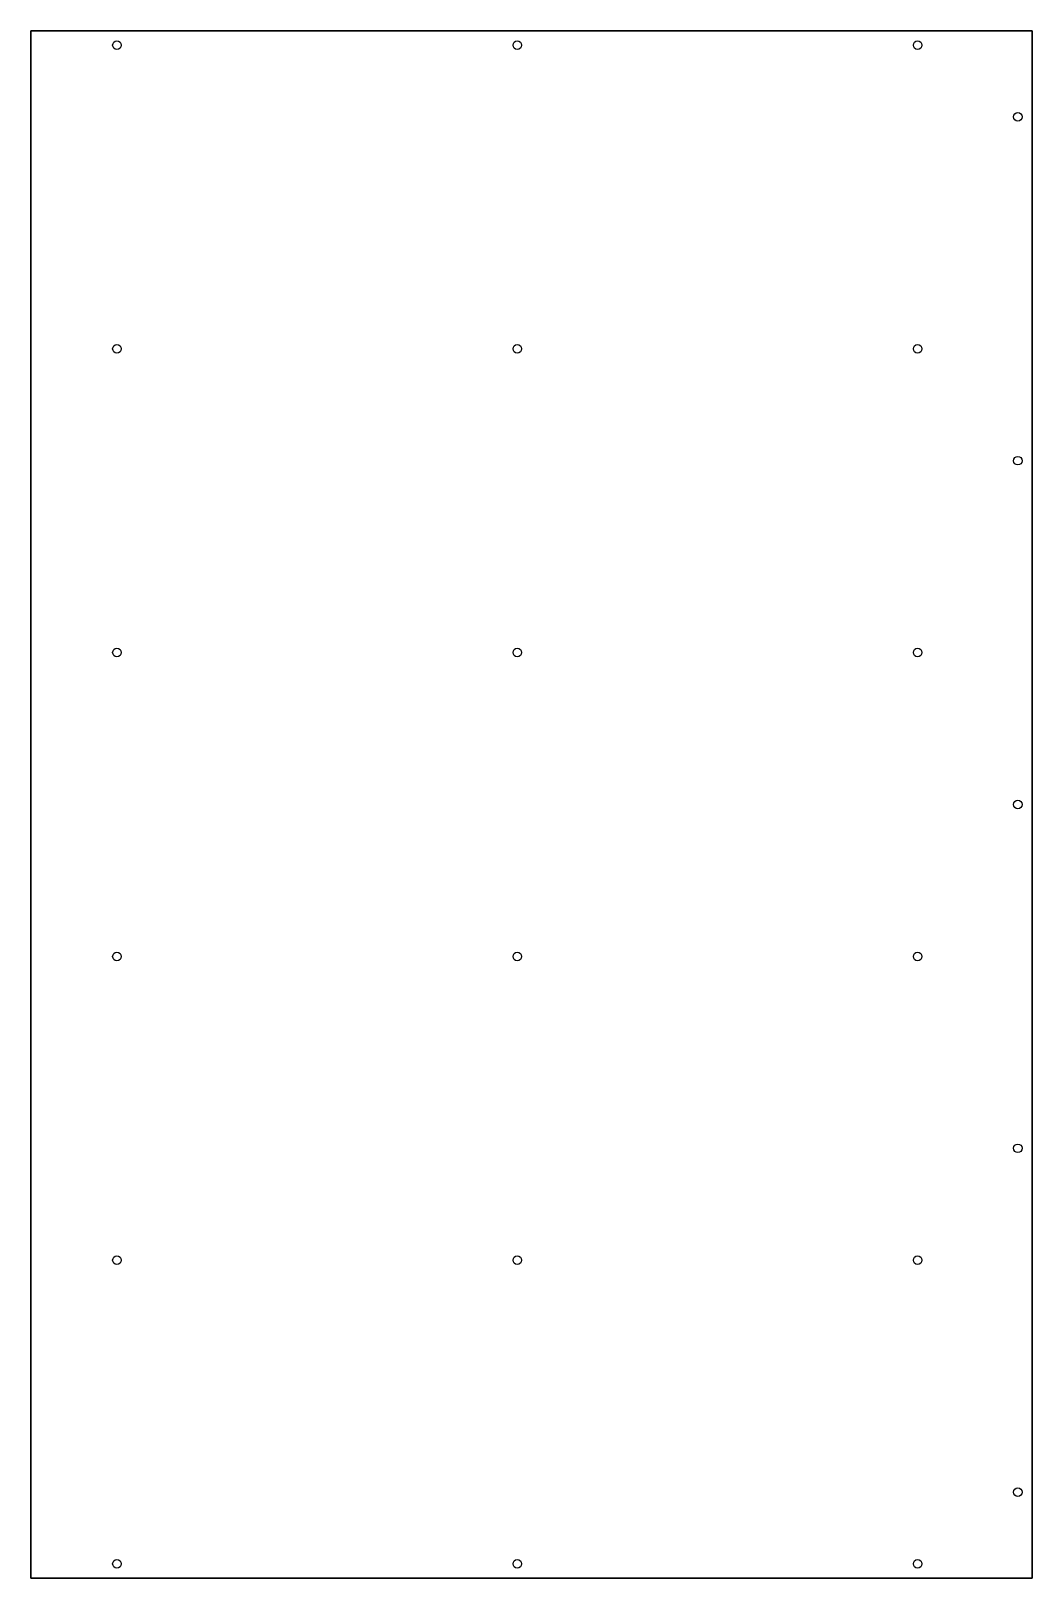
# Model space of a CAD drawing. Extents: x 0 to 582, y 0 to 900.
import ezdxf

# ---------------------------------------------------------------- set-up
doc = ezdxf.new("R2010")
doc.units = 0
for name, color, linetype in [('OUTLINEZ16P5L', 7, 'CONTINUOUS'), ('PART', 7, 'CONTINUOUS'), ('VBOREZ16P7', 7, 'CONTINUOUS')]:
    doc.layers.add(name, color=color, linetype=linetype)

msp = doc.modelspace()

# ---------------------------------------------------------------- linework, layer by layer
at = {"layer": 'OUTLINEZ16P5L'}
msp.add_lwpolyline([(0, 0), (0, 900), (582, 900), (582, 0)], close=True, dxfattribs=at)
at = {"layer": 'PART'}
msp.add_lwpolyline([(0, 0), (582, 0), (582, 900), (0, 900)], close=True, dxfattribs=at)
at = {"layer": 'VBOREZ16P7'}
for centre in [(50, 891.75), (282.75, 891.75), (515.5, 891.75), (573.75, 850), (50, 715.05), (282.75, 715.05), (515.5, 715.05), (573.75, 650), (50, 538.35), (282.75, 538.35), (515.5, 538.35), (573.75, 450), (50, 361.65), (282.75, 361.65), (515.5, 361.65), (573.75, 250), (50, 184.95), (282.75, 184.95), (515.5, 184.95), (573.75, 50), (50, 8.25), (282.75, 8.25), (515.5, 8.25)]:
    msp.add_circle(centre, 2.5, dxfattribs=at)

doc.saveas('drawing.dxf')
